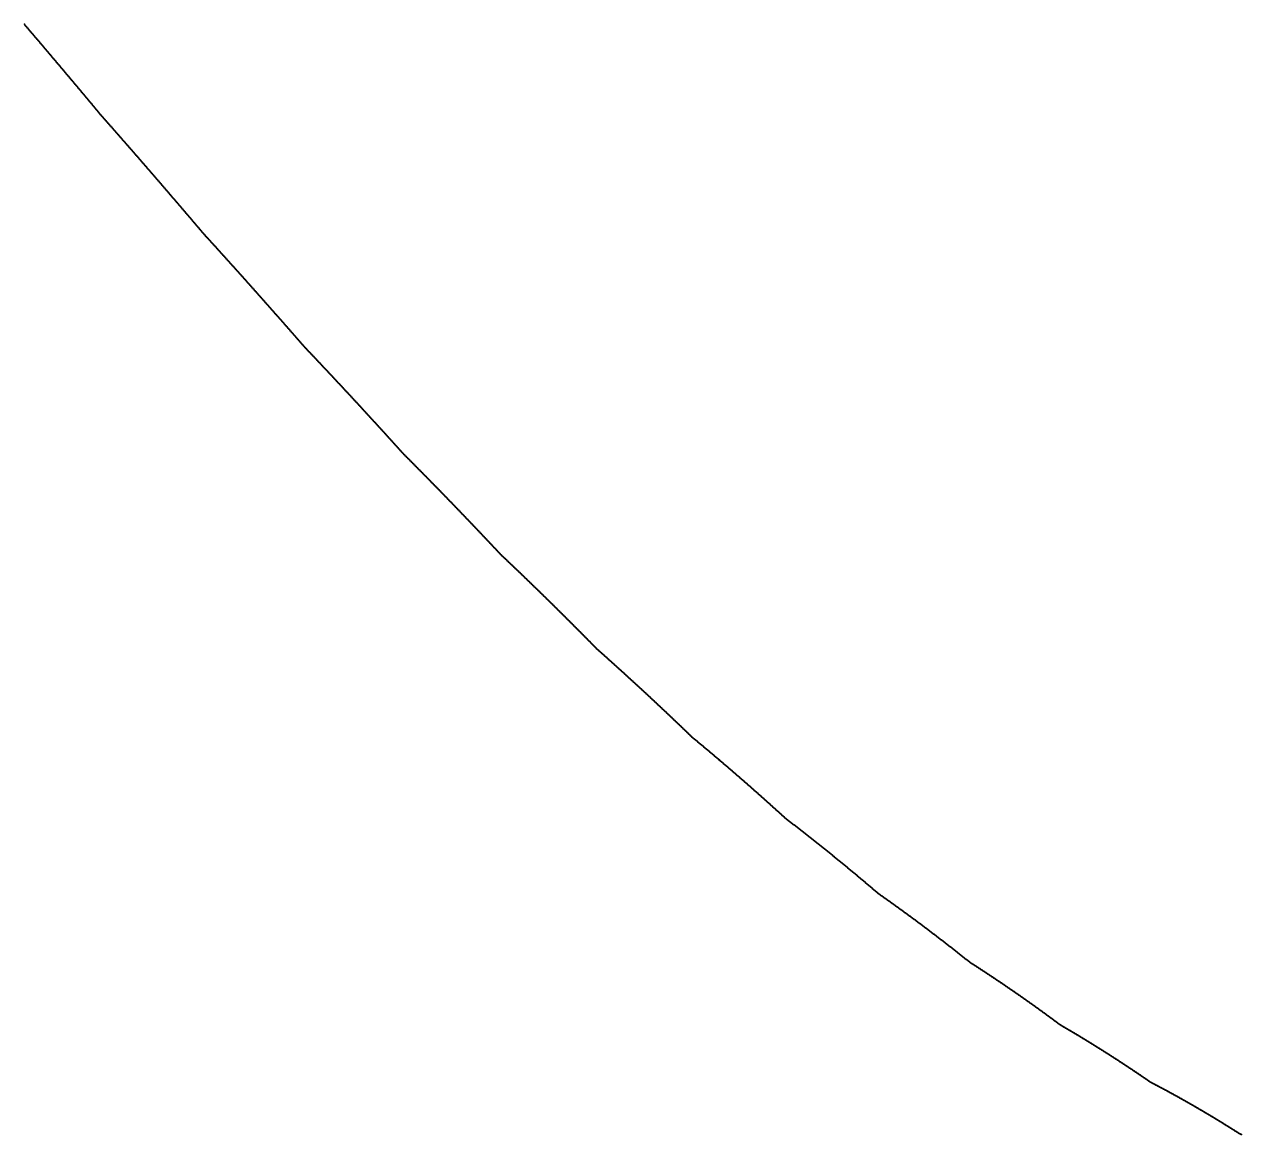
# Model space of a CAD drawing. Header units: metres. Extents: x 0 to 360, y 49 to 117.
# Drawn here: x 112.5 to 134.99, y 72.28 to 92.8 of the extents above; entities that cross this region are included whole.
import ezdxf

# ---------------------------------------------------------------- set-up
doc = ezdxf.new("R2010")
doc.units = ezdxf.units.M

msp = doc.modelspace()

# ---------------------------------------------------------------- linework, layer by layer
for p in [(112.5, 92.799), (112.509, 92.788), (112.518, 92.778), (112.527, 92.767), (112.536, 92.757), (112.545, 92.746), (112.554, 92.736), (112.563, 92.725), (112.571, 92.715), (112.58, 92.704), (112.589, 92.694), (112.598, 92.684), (112.607, 92.673), (112.616, 92.663), (112.625, 92.652), (112.634, 92.642), (112.643, 92.631), (112.652, 92.621), (112.661, 92.61), (112.67, 92.6), (112.679, 92.589), (112.688, 92.579), (112.696, 92.568), (112.705, 92.558), (112.714, 92.547), (112.723, 92.537), (112.732, 92.527), (112.741, 92.516), (112.75, 92.506), (112.759, 92.495), (112.768, 92.485), (112.777, 92.474), (112.786, 92.464), (112.795, 92.453), (112.803, 92.443), (112.812, 92.432), (112.821, 92.422), (112.83, 92.411), (112.839, 92.401), (112.848, 92.39), (112.857, 92.38), (112.866, 92.369), (112.875, 92.359), (112.884, 92.348), (112.893, 92.338), (112.901, 92.327), (112.91, 92.317), (112.919, 92.306), (112.928, 92.296), (112.937, 92.285), (112.946, 92.275), (112.955, 92.264), (112.964, 92.254), (112.973, 92.243), (112.982, 92.233), (112.99, 92.222), (112.999, 92.212), (113.008, 92.201), (113.017, 92.191), (113.026, 92.18), (113.035, 92.17), (113.044, 92.159), (113.053, 92.149), (113.062, 92.138), (113.071, 92.128), (113.079, 92.117), (113.088, 92.107), (113.097, 92.096), (113.106, 92.086), (113.115, 92.075), (113.124, 92.065), (113.133, 92.054), (113.142, 92.044), (113.15, 92.033), (113.159, 92.023), (113.168, 92.012), (113.177, 92.002), (113.186, 91.991), (113.195, 91.98), (113.204, 91.97), (113.213, 91.959), (113.222, 91.949), (113.23, 91.938), (113.239, 91.928), (113.248, 91.917), (113.257, 91.907), (113.266, 91.896), (113.275, 91.886), (113.284, 91.875), (113.293, 91.865), (113.301, 91.854), (113.31, 91.844), (113.319, 91.833), (113.328, 91.823), (113.337, 91.812), (113.346, 91.802), (113.355, 91.791), (113.363, 91.78), (113.372, 91.77), (113.381, 91.759), (113.39, 91.749), (113.399, 91.738), (113.408, 91.728), (113.417, 91.717), (113.426, 91.707), (113.434, 91.696), (113.443, 91.686), (113.452, 91.675), (113.461, 91.664), (113.47, 91.654), (113.479, 91.643), (113.488, 91.633), (113.496, 91.622), (113.505, 91.612), (113.514, 91.601), (113.523, 91.591), (113.532, 91.58), (113.541, 91.57), (113.549, 91.559), (113.558, 91.548), (113.567, 91.538), (113.576, 91.527), (113.585, 91.517), (113.594, 91.506), (113.603, 91.496), (113.611, 91.485), (113.62, 91.475), (113.629, 91.464), (113.638, 91.453), (113.647, 91.443), (113.656, 91.432), (113.664, 91.422), (113.673, 91.411), (113.682, 91.401), (113.691, 91.39), (113.7, 91.38), (113.709, 91.369), (113.717, 91.358), (113.726, 91.348), (113.735, 91.337), (113.744, 91.327), (113.753, 91.316), (113.762, 91.306), (113.77, 91.295), (113.779, 91.284), (113.788, 91.274), (113.797, 91.263), (113.806, 91.253), (113.815, 91.242), (113.823, 91.232), (113.832, 91.221), (113.841, 91.21), (113.85, 91.2), (113.859, 91.189), (113.868, 91.179), (113.876, 91.168), (113.885, 91.156), (113.894, 91.145), (113.903, 91.135), (113.912, 91.125), (113.92, 91.115), (113.929, 91.105), (113.938, 91.095), (113.947, 91.085), (113.956, 91.075), (113.964, 91.065), (113.973, 91.055), (113.982, 91.045), (113.991, 91.035), (114, 91.025), (114.009, 91.015), (114.017, 91.005), (114.026, 90.995), (114.035, 90.985), (114.044, 90.975), (114.053, 90.965), (114.061, 90.955), (114.07, 90.946), (114.079, 90.936), (114.088, 90.926), (114.097, 90.916), (114.105, 90.906), (114.114, 90.896), (114.123, 90.886), (114.132, 90.876), (114.141, 90.866), (114.149, 90.856), (114.158, 90.846), (114.167, 90.836), (114.176, 90.826), (114.185, 90.816), (114.193, 90.806), (114.202, 90.796), (114.211, 90.785), (114.22, 90.775), (114.229, 90.765), (114.237, 90.755), (114.246, 90.745), (114.255, 90.735), (114.264, 90.725), (114.272, 90.715), (114.281, 90.705), (114.29, 90.695), (114.299, 90.685), (114.308, 90.675), (114.316, 90.665), (114.325, 90.655), (114.334, 90.645), (114.343, 90.635), (114.352, 90.625), (114.36, 90.615), (114.369, 90.605), (114.378, 90.595), (114.387, 90.585), (114.395, 90.575), (114.404, 90.565), (114.413, 90.555), (114.422, 90.545), (114.43, 90.535), (114.439, 90.525), (114.448, 90.515), (114.457, 90.505), (114.466, 90.495), (114.474, 90.485), (114.483, 90.475), (114.492, 90.465), (114.501, 90.455), (114.509, 90.444), (114.518, 90.434), (114.527, 90.424), (114.536, 90.414), (114.544, 90.404), (114.553, 90.394), (114.562, 90.384), (114.571, 90.374), (114.58, 90.364), (114.588, 90.354), (114.597, 90.344), (114.606, 90.334), (114.615, 90.324), (114.623, 90.314), (114.632, 90.304), (114.641, 90.294), (114.65, 90.283), (114.658, 90.273), (114.667, 90.263), (114.676, 90.253), (114.685, 90.243), (114.693, 90.233), (114.702, 90.223), (114.711, 90.213), (114.72, 90.203), (114.728, 90.193), (114.737, 90.183), (114.746, 90.173), (114.755, 90.163), (114.763, 90.153), (114.772, 90.142), (114.781, 90.132), (114.79, 90.122), (114.798, 90.112), (114.807, 90.102), (114.816, 90.092), (114.824, 90.082), (114.833, 90.072), (114.842, 90.062), (114.851, 90.052), (114.859, 90.042), (114.868, 90.031), (114.877, 90.021), (114.886, 90.011), (114.894, 90.001), (114.903, 89.991), (114.912, 89.981), (114.921, 89.971), (114.929, 89.961), (114.938, 89.951), (114.947, 89.941), (114.955, 89.93), (114.964, 89.92), (114.973, 89.91), (114.982, 89.9), (114.99, 89.89), (114.999, 89.88), (115.008, 89.87), (115.017, 89.86), (115.025, 89.85), (115.034, 89.839), (115.043, 89.829), (115.051, 89.819), (115.06, 89.809), (115.069, 89.799), (115.078, 89.789), (115.086, 89.779), (115.095, 89.769), (115.104, 89.758), (115.112, 89.748), (115.121, 89.738), (115.13, 89.728), (115.139, 89.718), (115.147, 89.708), (115.156, 89.698), (115.165, 89.688), (115.173, 89.677), (115.182, 89.667), (115.191, 89.657), (115.2, 89.647), (115.208, 89.637), (115.217, 89.627), (115.226, 89.617), (115.234, 89.607), (115.243, 89.596), (115.252, 89.586), (115.26, 89.576), (115.269, 89.566), (115.278, 89.556), (115.287, 89.546), (115.295, 89.536), (115.304, 89.525), (115.313, 89.515), (115.321, 89.505), (115.33, 89.495), (115.339, 89.485), (115.347, 89.475), (115.356, 89.464), (115.365, 89.454), (115.374, 89.444), (115.382, 89.434), (115.391, 89.424), (115.4, 89.414), (115.408, 89.404), (115.417, 89.393), (115.426, 89.383), (115.434, 89.373), (115.443, 89.363), (115.452, 89.353), (115.46, 89.343), (115.469, 89.332), (115.478, 89.322), (115.486, 89.312), (115.495, 89.302), (115.504, 89.292), (115.512, 89.282), (115.521, 89.271), (115.53, 89.261), (115.539, 89.251), (115.547, 89.241), (115.556, 89.231), (115.565, 89.221), (115.573, 89.21), (115.582, 89.2), (115.591, 89.19), (115.599, 89.18), (115.608, 89.17), (115.617, 89.159), (115.625, 89.149), (115.634, 89.139), (115.643, 89.129), (115.651, 89.119), (115.66, 89.109), (115.669, 89.098), (115.677, 89.088), (115.686, 89.078), (115.695, 89.068), (115.703, 89.058), (115.712, 89.047), (115.721, 89.037), (115.729, 89.027), (115.738, 89.017), (115.747, 89.007), (115.755, 88.996), (115.764, 88.986), (115.773, 88.976), (115.781, 88.965), (115.79, 88.954), (115.799, 88.944), (115.807, 88.935), (115.816, 88.926), (115.824, 88.916), (115.833, 88.907), (115.842, 88.897), (115.85, 88.888), (115.859, 88.878), (115.868, 88.869), (115.876, 88.859), (115.885, 88.85), (115.894, 88.84), (115.902, 88.831), (115.911, 88.821), (115.92, 88.812), (115.928, 88.802), (115.937, 88.793), (115.946, 88.783), (115.954, 88.774), (115.963, 88.764), (115.971, 88.755), (115.98, 88.745), (115.989, 88.736), (115.997, 88.726), (116.006, 88.717), (116.015, 88.707), (116.023, 88.698), (116.032, 88.688), (116.041, 88.679), (116.049, 88.669), (116.058, 88.66), (116.066, 88.65), (116.075, 88.641), (116.084, 88.631), (116.092, 88.622), (116.101, 88.612), (116.11, 88.603), (116.118, 88.593), (116.127, 88.583), (116.136, 88.574), (116.144, 88.564), (116.153, 88.555), (116.161, 88.545), (116.17, 88.536), (116.179, 88.526), (116.187, 88.517), (116.196, 88.507), (116.205, 88.498), (116.213, 88.488), (116.222, 88.479), (116.23, 88.469), (116.239, 88.46), (116.248, 88.45), (116.256, 88.44), (116.265, 88.431), (116.273, 88.421), (116.282, 88.412), (116.291, 88.402), (116.299, 88.393), (116.308, 88.383), (116.317, 88.374), (116.325, 88.364), (116.334, 88.354), (116.342, 88.345), (116.351, 88.335), (116.36, 88.326), (116.368, 88.316), (116.377, 88.307), (116.385, 88.297), (116.394, 88.287), (116.403, 88.278), (116.411, 88.268), (116.42, 88.259), (116.428, 88.249), (116.437, 88.24), (116.446, 88.23), (116.454, 88.22), (116.463, 88.211), (116.471, 88.201), (116.48, 88.192), (116.489, 88.182), (116.497, 88.172), (116.506, 88.163), (116.514, 88.153), (116.523, 88.144), (116.532, 88.134), (116.54, 88.125), (116.549, 88.115), (116.557, 88.105), (116.566, 88.096), (116.575, 88.086), (116.583, 88.077), (116.592, 88.067), (116.6, 88.057), (116.609, 88.048), (116.617, 88.038), (116.626, 88.029), (116.635, 88.019), (116.643, 88.009), (116.652, 88), (116.66, 87.99), (116.669, 87.98), (116.678, 87.971), (116.686, 87.961), (116.695, 87.952), (116.703, 87.942), (116.712, 87.932), (116.72, 87.923), (116.729, 87.913), (116.738, 87.904), (116.746, 87.894), (116.755, 87.884), (116.763, 87.875), (116.772, 87.865), (116.78, 87.855), (116.789, 87.846), (116.798, 87.836), (116.806, 87.826), (116.815, 87.817), (116.823, 87.807), (116.832, 87.798), (116.84, 87.788), (116.849, 87.778), (116.858, 87.769), (116.866, 87.759), (116.875, 87.749), (116.883, 87.74), (116.892, 87.73), (116.9, 87.72), (116.909, 87.711), (116.918, 87.701), (116.926, 87.691), (116.935, 87.682), (116.943, 87.672), (116.952, 87.662), (116.96, 87.653), (116.969, 87.643), (116.977, 87.633), (116.986, 87.624), (116.995, 87.614), (117.003, 87.604), (117.012, 87.595), (117.02, 87.585), (117.029, 87.575), (117.037, 87.566), (117.046, 87.556), (117.054, 87.546), (117.063, 87.537), (117.072, 87.527), (117.08, 87.517), (117.089, 87.508), (117.097, 87.498), (117.106, 87.488), (117.114, 87.479), (117.123, 87.469), (117.131, 87.459), (117.14, 87.45), (117.148, 87.44), (117.157, 87.43), (117.166, 87.421), (117.174, 87.411), (117.183, 87.401), (117.191, 87.392), (117.2, 87.382), (117.208, 87.372), (117.217, 87.362), (117.225, 87.353), (117.234, 87.343), (117.242, 87.333), (117.251, 87.324), (117.259, 87.314), (117.268, 87.304), (117.276, 87.295), (117.285, 87.285), (117.294, 87.275), (117.302, 87.265), (117.311, 87.256), (117.319, 87.246), (117.328, 87.236), (117.336, 87.227), (117.345, 87.217), (117.353, 87.207), (117.362, 87.198), (117.37, 87.188), (117.379, 87.178), (117.387, 87.168), (117.396, 87.159), (117.404, 87.149), (117.413, 87.139), (117.421, 87.129), (117.43, 87.12), (117.438, 87.11), (117.447, 87.1), (117.455, 87.091), (117.464, 87.081), (117.472, 87.071), (117.481, 87.061), (117.49, 87.052), (117.498, 87.042), (117.507, 87.032), (117.515, 87.022), (117.524, 87.013), (117.532, 87.003), (117.541, 86.993), (117.549, 86.984), (117.558, 86.974), (117.566, 86.964), (117.575, 86.954), (117.583, 86.945), (117.592, 86.935), (117.6, 86.925), (117.609, 86.915), (117.617, 86.906), (117.626, 86.896), (117.634, 86.886), (117.643, 86.876), (117.651, 86.865), (117.66, 86.856), (117.668, 86.847), (117.677, 86.838), (117.685, 86.829), (117.694, 86.82), (117.702, 86.811), (117.711, 86.802), (117.719, 86.793), (117.728, 86.784), (117.736, 86.775), (117.745, 86.766), (117.753, 86.757), (117.762, 86.748), (117.77, 86.74), (117.779, 86.731), (117.787, 86.722), (117.796, 86.713), (117.804, 86.704), (117.812, 86.695), (117.821, 86.686), (117.829, 86.677), (117.838, 86.668), (117.846, 86.659), (117.855, 86.65), (117.863, 86.641), (117.872, 86.632), (117.88, 86.623), (117.889, 86.614), (117.897, 86.605), (117.906, 86.596), (117.914, 86.587), (117.923, 86.578), (117.931, 86.569), (117.94, 86.56), (117.948, 86.551), (117.957, 86.542), (117.965, 86.533), (117.974, 86.524), (117.982, 86.515), (117.991, 86.506), (117.999, 86.497), (118.007, 86.488), (118.016, 86.479), (118.024, 86.47), (118.033, 86.461), (118.041, 86.452), (118.05, 86.443), (118.058, 86.434), (118.067, 86.425), (118.075, 86.416), (118.084, 86.407), (118.092, 86.398), (118.101, 86.389), (118.109, 86.38), (118.118, 86.371), (118.126, 86.362), (118.134, 86.353), (118.143, 86.344), (118.151, 86.335), (118.16, 86.326), (118.168, 86.317), (118.177, 86.308), (118.185, 86.299), (118.194, 86.29), (118.202, 86.281), (118.211, 86.272), (118.219, 86.263), (118.227, 86.254), (118.236, 86.245), (118.244, 86.236), (118.253, 86.227), (118.261, 86.218), (118.27, 86.209), (118.278, 86.2), (118.287, 86.19), (118.295, 86.181), (118.304, 86.172), (118.312, 86.163), (118.32, 86.154), (118.329, 86.145), (118.337, 86.136), (118.346, 86.127), (118.354, 86.118), (118.363, 86.109), (118.371, 86.1), (118.38, 86.091), (118.388, 86.082), (118.396, 86.073), (118.405, 86.064), (118.413, 86.055), (118.422, 86.045), (118.43, 86.036), (118.439, 86.027), (118.447, 86.018), (118.455, 86.009), (118.464, 86), (118.472, 85.991), (118.481, 85.982), (118.489, 85.973), (118.498, 85.964), (118.506, 85.955), (118.514, 85.945), (118.523, 85.936), (118.531, 85.927), (118.54, 85.918), (118.548, 85.909), (118.557, 85.9), (118.565, 85.891), (118.573, 85.882), (118.582, 85.873), (118.59, 85.864), (118.599, 85.854), (118.607, 85.845), (118.616, 85.836), (118.624, 85.827), (118.632, 85.818), (118.641, 85.809), (118.649, 85.8), (118.658, 85.791), (118.666, 85.782), (118.674, 85.772), (118.683, 85.763), (118.691, 85.754), (118.7, 85.745), (118.708, 85.736), (118.717, 85.727), (118.725, 85.718), (118.733, 85.708), (118.742, 85.699), (118.75, 85.69), (118.759, 85.681), (118.767, 85.672), (118.775, 85.663), (118.784, 85.654), (118.792, 85.645), (118.801, 85.635), (118.809, 85.626), (118.817, 85.617), (118.826, 85.608), (118.834, 85.599), (118.843, 85.59), (118.851, 85.58), (118.859, 85.571), (118.868, 85.562), (118.876, 85.553), (118.885, 85.544), (118.893, 85.535), (118.901, 85.525), (118.91, 85.516), (118.918, 85.507), (118.927, 85.498), (118.935, 85.489), (118.943, 85.48), (118.952, 85.47), (118.96, 85.461), (118.969, 85.452), (118.977, 85.443), (118.985, 85.434), (118.994, 85.425), (119.002, 85.415), (119.011, 85.406), (119.019, 85.397), (119.027, 85.388), (119.036, 85.379), (119.044, 85.369), (119.052, 85.36), (119.061, 85.351), (119.069, 85.342), (119.078, 85.333), (119.086, 85.323), (119.094, 85.314), (119.103, 85.305), (119.111, 85.296), (119.12, 85.287), (119.128, 85.277), (119.136, 85.268), (119.145, 85.259), (119.153, 85.25), (119.161, 85.241), (119.17, 85.231), (119.178, 85.222), (119.187, 85.213), (119.195, 85.204), (119.203, 85.195), (119.212, 85.185), (119.22, 85.176), (119.228, 85.167), (119.237, 85.158), (119.245, 85.148), (119.253, 85.139), (119.262, 85.13), (119.27, 85.121), (119.279, 85.112), (119.287, 85.102), (119.295, 85.093), (119.304, 85.084), (119.312, 85.075), (119.32, 85.065), (119.329, 85.056), (119.337, 85.047), (119.346, 85.038), (119.354, 85.028), (119.362, 85.019), (119.371, 85.01), (119.379, 85.001), (119.387, 84.991), (119.396, 84.982), (119.404, 84.973), (119.412, 84.964), (119.421, 84.954), (119.429, 84.945), (119.437, 84.936), (119.446, 84.927), (119.454, 84.917), (119.462, 84.908), (119.471, 84.899), (119.479, 84.889), (119.488, 84.879), (119.496, 84.87), (119.504, 84.862), (119.513, 84.854), (119.521, 84.845), (119.529, 84.837), (119.538, 84.829), (119.546, 84.82), (119.554, 84.812), (119.563, 84.804), (119.571, 84.795), (119.579, 84.787), (119.588, 84.779), (119.596, 84.77), (119.604, 84.762), (119.613, 84.753), (119.621, 84.745), (119.629, 84.737), (119.638, 84.728), (119.646, 84.72), (119.654, 84.712), (119.663, 84.703), (119.671, 84.695), (119.679, 84.686), (119.688, 84.678), (119.696, 84.67), (119.704, 84.661), (119.713, 84.653), (119.721, 84.644), (119.729, 84.636), (119.738, 84.628), (119.746, 84.619), (119.754, 84.611), (119.763, 84.602), (119.771, 84.594), (119.779, 84.585), (119.788, 84.577), (119.796, 84.569), (119.804, 84.56), (119.813, 84.552), (119.821, 84.543), (119.829, 84.535), (119.838, 84.527), (119.846, 84.518), (119.854, 84.51), (119.863, 84.501), (119.871, 84.493), (119.879, 84.484), (119.888, 84.476), (119.896, 84.467), (119.904, 84.459), (119.912, 84.451), (119.921, 84.442), (119.929, 84.434), (119.937, 84.425), (119.946, 84.417), (119.954, 84.408), (119.962, 84.4), (119.971, 84.391), (119.979, 84.383), (119.987, 84.374), (119.996, 84.366), (120.004, 84.358), (120.012, 84.349), (120.021, 84.341), (120.029, 84.332), (120.037, 84.324), (120.045, 84.315), (120.054, 84.307), (120.062, 84.298), (120.07, 84.29), (120.079, 84.281), (120.087, 84.273), (120.095, 84.264), (120.104, 84.256), (120.112, 84.247), (120.12, 84.239), (120.128, 84.23), (120.137, 84.222), (120.145, 84.213), (120.153, 84.205), (120.162, 84.196), (120.17, 84.188), (120.178, 84.179), (120.187, 84.171), (120.195, 84.162), (120.203, 84.154), (120.211, 84.145), (120.22, 84.137), (120.228, 84.128), (120.236, 84.12), (120.245, 84.111), (120.253, 84.103), (120.261, 84.094), (120.269, 84.086), (120.278, 84.077), (120.286, 84.068), (120.294, 84.06), (120.303, 84.051), (120.311, 84.043), (120.319, 84.034), (120.327, 84.026), (120.336, 84.017), (120.344, 84.009), (120.352, 84), (120.361, 83.992), (120.369, 83.983), (120.377, 83.975), (120.385, 83.966), (120.394, 83.957), (120.402, 83.949), (120.41, 83.94), (120.418, 83.932), (120.427, 83.923), (120.435, 83.915), (120.443, 83.906), (120.452, 83.897), (120.46, 83.889), (120.468, 83.88), (120.476, 83.872), (120.485, 83.863), (120.493, 83.855), (120.501, 83.846), (120.509, 83.837), (120.518, 83.829), (120.526, 83.82), (120.534, 83.812), (120.543, 83.803), (120.551, 83.794), (120.559, 83.786), (120.567, 83.777), (120.576, 83.769), (120.584, 83.76), (120.592, 83.751), (120.6, 83.743), (120.609, 83.734), (120.617, 83.726), (120.625, 83.717), (120.633, 83.708), (120.642, 83.7), (120.65, 83.691), (120.658, 83.683), (120.666, 83.674), (120.675, 83.665), (120.683, 83.657), (120.691, 83.648), (120.699, 83.64), (120.708, 83.631), (120.716, 83.622), (120.724, 83.614), (120.732, 83.605), (120.741, 83.596), (120.749, 83.588), (120.757, 83.579), (120.765, 83.57), (120.774, 83.562), (120.782, 83.553), (120.79, 83.545), (120.798, 83.536), (120.807, 83.527), (120.815, 83.519), (120.823, 83.51), (120.831, 83.501), (120.84, 83.493), (120.848, 83.484), (120.856, 83.475), (120.864, 83.467), (120.873, 83.458), (120.881, 83.449), (120.889, 83.441), (120.897, 83.432), (120.906, 83.423), (120.914, 83.415), (120.922, 83.406), (120.93, 83.397), (120.938, 83.389), (120.947, 83.38), (120.955, 83.371), (120.963, 83.363), (120.971, 83.354), (120.98, 83.345), (120.988, 83.337), (120.996, 83.328), (121.004, 83.319), (121.013, 83.311), (121.021, 83.302), (121.029, 83.293), (121.037, 83.285), (121.045, 83.276), (121.054, 83.267), (121.062, 83.258), (121.07, 83.25), (121.078, 83.241), (121.087, 83.232), (121.095, 83.224), (121.103, 83.215), (121.111, 83.206), (121.119, 83.198), (121.128, 83.189), (121.136, 83.18), (121.144, 83.171), (121.152, 83.163), (121.161, 83.154), (121.169, 83.145), (121.177, 83.136), (121.185, 83.128), (121.193, 83.119), (121.202, 83.11), (121.21, 83.102), (121.218, 83.093), (121.226, 83.084), (121.234, 83.075), (121.243, 83.067), (121.251, 83.058), (121.259, 83.049), (121.267, 83.04), (121.275, 83.032), (121.284, 83.023), (121.292, 83.013), (121.3, 83.005), (121.308, 82.997), (121.317, 82.989), (121.325, 82.982), (121.333, 82.974), (121.341, 82.966), (121.349, 82.958), (121.358, 82.951), (121.366, 82.943), (121.374, 82.935), (121.382, 82.927), (121.39, 82.919), (121.399, 82.912), (121.407, 82.904), (121.415, 82.896), (121.423, 82.888), (121.431, 82.881), (121.439, 82.873), (121.448, 82.865), (121.456, 82.857), (121.464, 82.849), (121.472, 82.842), (121.48, 82.834), (121.489, 82.826), (121.497, 82.818), (121.505, 82.81), (121.513, 82.803), (121.521, 82.795), (121.53, 82.787), (121.538, 82.779), (121.546, 82.771), (121.554, 82.764), (121.562, 82.756), (121.571, 82.748), (121.579, 82.74), (121.587, 82.732), (121.595, 82.724), (121.603, 82.717), (121.611, 82.709), (121.62, 82.701), (121.628, 82.693), (121.636, 82.685), (121.644, 82.677), (121.652, 82.67), (121.66, 82.662), (121.669, 82.654), (121.677, 82.646), (121.685, 82.638), (121.693, 82.63), (121.701, 82.622), (121.71, 82.615), (121.718, 82.607), (121.726, 82.599), (121.734, 82.591), (121.742, 82.583), (121.75, 82.575), (121.759, 82.567), (121.767, 82.559), (121.775, 82.552), (121.783, 82.544), (121.791, 82.536), (121.799, 82.528), (121.808, 82.52), (121.816, 82.512), (121.824, 82.504), (121.832, 82.496), (121.84, 82.488), (121.848, 82.481), (121.857, 82.473), (121.865, 82.465), (121.873, 82.457), (121.881, 82.449), (121.889, 82.441), (121.897, 82.433), (121.906, 82.425), (121.914, 82.417), (121.922, 82.409), (121.93, 82.401), (121.938, 82.393), (121.946, 82.386), (121.954, 82.378), (121.963, 82.37), (121.971, 82.362), (121.979, 82.354), (121.987, 82.346), (121.995, 82.338), (122.003, 82.33), (122.012, 82.322), (122.02, 82.314), (122.028, 82.306), (122.036, 82.298), (122.044, 82.29), (122.052, 82.282), (122.06, 82.274), (122.069, 82.266), (122.077, 82.258), (122.085, 82.25), (122.093, 82.242), (122.101, 82.235), (122.109, 82.227), (122.117, 82.219), (122.126, 82.211), (122.134, 82.203), (122.142, 82.195), (122.15, 82.187), (122.158, 82.179), (122.166, 82.171), (122.174, 82.163), (122.183, 82.155), (122.191, 82.147), (122.199, 82.139), (122.207, 82.131), (122.215, 82.123), (122.223, 82.115), (122.231, 82.107), (122.239, 82.099), (122.248, 82.091), (122.256, 82.083), (122.264, 82.075), (122.272, 82.067), (122.28, 82.059), (122.288, 82.051), (122.296, 82.043), (122.304, 82.035), (122.313, 82.027), (122.321, 82.019), (122.329, 82.011), (122.337, 82.003), (122.345, 81.995), (122.353, 81.986), (122.361, 81.978), (122.369, 81.97), (122.378, 81.962), (122.386, 81.954), (122.394, 81.946), (122.402, 81.938), (122.41, 81.93), (122.418, 81.922), (122.426, 81.914), (122.434, 81.906), (122.443, 81.898), (122.451, 81.89), (122.459, 81.882), (122.467, 81.874), (122.475, 81.866), (122.483, 81.858), (122.491, 81.85), (122.499, 81.842), (122.507, 81.833), (122.516, 81.825), (122.524, 81.817), (122.532, 81.809), (122.54, 81.801), (122.548, 81.793), (122.556, 81.785), (122.564, 81.777), (122.572, 81.769), (122.58, 81.761), (122.589, 81.753), (122.597, 81.745), (122.605, 81.736), (122.613, 81.728), (122.621, 81.72), (122.629, 81.712), (122.637, 81.704), (122.645, 81.696), (122.653, 81.688), (122.661, 81.68), (122.67, 81.672), (122.678, 81.664), (122.686, 81.655), (122.694, 81.647), (122.702, 81.639), (122.71, 81.631), (122.718, 81.623), (122.726, 81.615), (122.734, 81.607), (122.742, 81.599), (122.751, 81.59), (122.759, 81.582), (122.767, 81.574), (122.775, 81.566), (122.783, 81.558), (122.791, 81.55), (122.799, 81.542), (122.807, 81.533), (122.815, 81.525), (122.823, 81.517), (122.831, 81.509), (122.84, 81.501), (122.848, 81.493), (122.856, 81.485), (122.864, 81.476), (122.872, 81.468), (122.88, 81.46), (122.888, 81.452), (122.896, 81.444), (122.904, 81.436), (122.912, 81.427), (122.92, 81.419), (122.928, 81.411), (122.937, 81.403), (122.945, 81.395), (122.953, 81.387), (122.961, 81.378), (122.969, 81.37), (122.977, 81.362), (122.985, 81.354), (122.993, 81.346), (123.001, 81.337), (123.009, 81.329), (123.017, 81.321), (123.025, 81.313), (123.033, 81.305), (123.041, 81.296), (123.05, 81.288), (123.058, 81.28), (123.066, 81.272), (123.074, 81.263), (123.082, 81.255), (123.09, 81.248), (123.098, 81.241), (123.106, 81.234), (123.114, 81.227), (123.122, 81.22), (123.13, 81.212), (123.138, 81.205), (123.146, 81.198), (123.154, 81.191), (123.162, 81.184), (123.171, 81.177), (123.179, 81.169), (123.187, 81.162), (123.195, 81.155), (123.203, 81.148), (123.211, 81.141), (123.219, 81.133), (123.227, 81.126), (123.235, 81.119), (123.243, 81.112), (123.251, 81.105), (123.259, 81.098), (123.267, 81.09), (123.275, 81.083), (123.283, 81.076), (123.291, 81.069), (123.299, 81.061), (123.307, 81.054), (123.316, 81.047), (123.324, 81.04), (123.332, 81.033), (123.34, 81.025), (123.348, 81.018), (123.356, 81.011), (123.364, 81.004), (123.372, 80.996), (123.38, 80.989), (123.388, 80.982), (123.396, 80.975), (123.404, 80.967), (123.412, 80.96), (123.42, 80.953), (123.428, 80.946), (123.436, 80.938), (123.444, 80.931), (123.452, 80.924), (123.46, 80.917), (123.468, 80.909), (123.476, 80.902), (123.484, 80.895), (123.492, 80.888), (123.501, 80.88), (123.509, 80.873), (123.517, 80.866), (123.525, 80.858), (123.533, 80.851), (123.541, 80.844), (123.549, 80.837), (123.557, 80.829), (123.565, 80.822), (123.573, 80.815), (123.581, 80.807), (123.589, 80.8), (123.597, 80.793), (123.605, 80.785), (123.613, 80.778), (123.621, 80.771), (123.629, 80.763), (123.637, 80.756), (123.645, 80.749), (123.653, 80.741), (123.661, 80.734), (123.669, 80.727), (123.677, 80.719), (123.685, 80.712), (123.693, 80.705), (123.701, 80.697), (123.709, 80.69), (123.717, 80.683), (123.725, 80.675), (123.733, 80.668), (123.741, 80.661), (123.749, 80.653), (123.757, 80.646), (123.765, 80.639), (123.773, 80.631), (123.781, 80.624), (123.789, 80.617), (123.797, 80.609), (123.805, 80.602), (123.813, 80.594), (123.822, 80.587), (123.83, 80.58), (123.838, 80.572), (123.846, 80.565), (123.854, 80.558), (123.862, 80.55), (123.87, 80.543), (123.878, 80.535), (123.886, 80.528), (123.894, 80.521), (123.902, 80.513), (123.91, 80.506), (123.918, 80.498), (123.926, 80.491), (123.934, 80.484), (123.942, 80.476), (123.95, 80.469), (123.958, 80.461), (123.966, 80.454), (123.974, 80.446), (123.982, 80.439), (123.99, 80.432), (123.998, 80.424), (124.006, 80.417), (124.014, 80.409), (124.022, 80.402), (124.03, 80.394), (124.038, 80.387), (124.046, 80.38), (124.054, 80.372), (124.062, 80.365), (124.07, 80.357), (124.078, 80.35), (124.086, 80.342), (124.094, 80.335), (124.102, 80.327), (124.11, 80.32), (124.118, 80.313), (124.126, 80.305), (124.134, 80.298), (124.142, 80.29), (124.15, 80.283), (124.157, 80.275), (124.165, 80.268), (124.173, 80.26), (124.181, 80.253), (124.189, 80.245), (124.197, 80.238), (124.205, 80.23), (124.213, 80.223), (124.221, 80.215), (124.229, 80.208), (124.237, 80.2), (124.245, 80.193), (124.253, 80.185), (124.261, 80.178), (124.269, 80.17), (124.277, 80.163), (124.285, 80.155), (124.293, 80.148), (124.301, 80.14), (124.309, 80.133), (124.317, 80.125), (124.325, 80.118), (124.333, 80.11), (124.341, 80.103), (124.349, 80.095), (124.357, 80.088), (124.365, 80.08), (124.373, 80.072), (124.381, 80.065), (124.389, 80.057), (124.397, 80.05), (124.405, 80.042), (124.413, 80.035), (124.421, 80.027), (124.429, 80.02), (124.437, 80.012), (124.445, 80.005), (124.453, 79.997), (124.461, 79.989), (124.469, 79.982), (124.477, 79.974), (124.484, 79.967), (124.492, 79.959), (124.5, 79.952), (124.508, 79.944), (124.516, 79.936), (124.524, 79.929), (124.532, 79.921), (124.54, 79.914), (124.548, 79.906), (124.556, 79.899), (124.564, 79.891), (124.572, 79.883), (124.58, 79.876), (124.588, 79.868), (124.596, 79.861), (124.604, 79.853), (124.612, 79.845), (124.62, 79.838), (124.628, 79.83), (124.636, 79.823), (124.644, 79.815), (124.652, 79.807), (124.66, 79.8), (124.667, 79.792), (124.675, 79.784), (124.683, 79.777), (124.691, 79.769), (124.699, 79.762), (124.707, 79.754), (124.715, 79.746), (124.723, 79.739), (124.731, 79.731), (124.739, 79.723), (124.747, 79.716), (124.755, 79.708), (124.763, 79.7), (124.771, 79.693), (124.779, 79.685), (124.787, 79.678), (124.795, 79.67), (124.803, 79.662), (124.81, 79.655), (124.818, 79.647), (124.826, 79.638), (124.834, 79.631), (124.842, 79.625), (124.85, 79.618), (124.858, 79.612), (124.866, 79.605), (124.874, 79.599), (124.882, 79.592), (124.89, 79.585), (124.898, 79.579), (124.906, 79.572), (124.914, 79.566), (124.922, 79.559), (124.929, 79.553), (124.937, 79.546), (124.945, 79.539), (124.953, 79.533), (124.961, 79.526), (124.969, 79.52), (124.977, 79.513), (124.985, 79.506), (124.993, 79.5), (125.001, 79.493), (125.009, 79.487), (125.017, 79.48), (125.025, 79.473), (125.033, 79.467), (125.04, 79.46), (125.048, 79.454), (125.056, 79.447), (125.064, 79.44), (125.072, 79.434), (125.08, 79.427), (125.088, 79.42), (125.096, 79.414), (125.104, 79.407), (125.112, 79.4), (125.12, 79.394), (125.128, 79.387), (125.135, 79.381), (125.143, 79.374), (125.151, 79.367), (125.159, 79.361), (125.167, 79.354), (125.175, 79.347), (125.183, 79.341), (125.191, 79.334), (125.199, 79.327), (125.207, 79.321), (125.215, 79.314), (125.223, 79.307), (125.23, 79.3), (125.238, 79.294), (125.246, 79.287), (125.254, 79.28), (125.262, 79.274), (125.27, 79.267), (125.278, 79.26), (125.286, 79.254), (125.294, 79.247), (125.302, 79.24), (125.309, 79.233), (125.317, 79.227), (125.325, 79.22), (125.333, 79.213), (125.341, 79.207), (125.349, 79.2), (125.357, 79.193), (125.365, 79.186), (125.373, 79.18), (125.381, 79.173), (125.388, 79.166), (125.396, 79.159), (125.404, 79.153), (125.412, 79.146), (125.42, 79.139), (125.428, 79.132), (125.436, 79.126), (125.444, 79.119), (125.452, 79.112), (125.46, 79.105), (125.467, 79.099), (125.475, 79.092), (125.483, 79.085), (125.491, 79.078), (125.499, 79.072), (125.507, 79.065), (125.515, 79.058), (125.523, 79.051), (125.531, 79.044), (125.538, 79.038), (125.546, 79.031), (125.554, 79.024), (125.562, 79.017), (125.57, 79.01), (125.578, 79.004), (125.586, 78.997), (125.594, 78.99), (125.602, 78.983), (125.609, 78.976), (125.617, 78.97), (125.625, 78.963), (125.633, 78.956), (125.641, 78.949), (125.649, 78.942), (125.657, 78.935), (125.665, 78.929), (125.672, 78.922), (125.68, 78.915), (125.688, 78.908), (125.696, 78.901), (125.704, 78.894), (125.712, 78.888), (125.72, 78.881), (125.728, 78.874), (125.735, 78.867), (125.743, 78.86), (125.751, 78.853), (125.759, 78.846), (125.767, 78.84), (125.775, 78.833), (125.783, 78.826), (125.791, 78.819), (125.798, 78.812), (125.806, 78.805), (125.814, 78.798), (125.822, 78.791), (125.83, 78.785), (125.838, 78.778), (125.846, 78.771), (125.853, 78.764), (125.861, 78.757), (125.869, 78.75), (125.877, 78.743), (125.885, 78.736), (125.893, 78.729), (125.901, 78.722), (125.908, 78.716), (125.916, 78.709), (125.924, 78.702), (125.932, 78.695), (125.94, 78.688), (125.948, 78.681), (125.956, 78.674), (125.963, 78.667), (125.971, 78.66), (125.979, 78.653), (125.987, 78.646), (125.995, 78.639), (126.003, 78.632), (126.011, 78.625), (126.018, 78.618), (126.026, 78.611), (126.034, 78.605), (126.042, 78.598), (126.05, 78.591), (126.058, 78.584), (126.066, 78.577), (126.073, 78.57), (126.081, 78.563), (126.089, 78.556), (126.097, 78.549), (126.105, 78.542), (126.113, 78.535), (126.121, 78.528), (126.128, 78.521), (126.136, 78.514), (126.144, 78.507), (126.152, 78.5), (126.16, 78.493), (126.168, 78.486), (126.175, 78.479), (126.183, 78.472), (126.191, 78.465), (126.199, 78.458), (126.207, 78.451), (126.215, 78.444), (126.222, 78.437), (126.23, 78.43), (126.238, 78.423), (126.246, 78.416), (126.254, 78.409), (126.262, 78.402), (126.269, 78.395), (126.277, 78.388), (126.285, 78.381), (126.293, 78.374), (126.301, 78.367), (126.309, 78.36), (126.316, 78.353), (126.324, 78.345), (126.332, 78.338), (126.34, 78.331), (126.348, 78.324), (126.356, 78.317), (126.363, 78.31), (126.371, 78.303), (126.379, 78.296), (126.387, 78.289), (126.395, 78.282), (126.403, 78.275), (126.41, 78.268), (126.418, 78.261), (126.426, 78.254), (126.434, 78.247), (126.442, 78.24), (126.45, 78.232), (126.457, 78.225), (126.465, 78.218), (126.473, 78.211), (126.481, 78.204), (126.489, 78.197), (126.496, 78.19), (126.504, 78.183), (126.512, 78.176), (126.52, 78.169), (126.528, 78.161), (126.536, 78.154), (126.543, 78.147), (126.551, 78.14), (126.559, 78.132), (126.567, 78.126), (126.575, 78.12), (126.582, 78.114), (126.59, 78.108), (126.598, 78.102), (126.606, 78.096), (126.614, 78.09), (126.621, 78.084), (126.629, 78.078), (126.637, 78.072), (126.645, 78.066), (126.653, 78.06), (126.66, 78.054), (126.668, 78.048), (126.676, 78.042), (126.684, 78.036), (126.692, 78.03), (126.7, 78.024), (126.707, 78.018), (126.715, 78.012), (126.723, 78.006), (126.731, 78), (126.739, 77.994), (126.746, 77.988), (126.754, 77.982), (126.762, 77.976), (126.77, 77.97), (126.778, 77.964), (126.785, 77.958), (126.793, 77.952), (126.801, 77.946), (126.809, 77.94), (126.817, 77.934), (126.824, 77.928), (126.832, 77.921), (126.84, 77.915), (126.848, 77.909), (126.855, 77.903), (126.863, 77.897), (126.871, 77.891), (126.879, 77.885), (126.887, 77.879), (126.894, 77.873), (126.902, 77.867), (126.91, 77.861), (126.918, 77.855), (126.926, 77.848), (126.933, 77.842), (126.941, 77.836), (126.949, 77.83), (126.957, 77.824), (126.965, 77.818), (126.972, 77.812), (126.98, 77.806), (126.988, 77.8), (126.996, 77.793), (127.003, 77.787), (127.011, 77.781), (127.019, 77.775), (127.027, 77.769), (127.035, 77.763), (127.042, 77.757), (127.05, 77.751), (127.058, 77.744), (127.066, 77.738), (127.073, 77.732), (127.081, 77.726), (127.089, 77.72), (127.097, 77.714), (127.105, 77.707), (127.112, 77.701), (127.12, 77.695), (127.128, 77.689), (127.136, 77.683), (127.143, 77.677), (127.151, 77.67), (127.159, 77.664), (127.167, 77.658), (127.175, 77.652), (127.182, 77.646), (127.19, 77.639), (127.198, 77.633), (127.206, 77.627), (127.213, 77.621), (127.221, 77.615), (127.229, 77.608), (127.237, 77.602), (127.244, 77.596), (127.252, 77.59), (127.26, 77.583), (127.268, 77.577), (127.276, 77.571), (127.283, 77.565), (127.291, 77.559), (127.299, 77.552), (127.307, 77.546), (127.314, 77.54), (127.322, 77.534), (127.33, 77.527), (127.338, 77.521), (127.345, 77.515), (127.353, 77.509), (127.361, 77.502), (127.369, 77.496), (127.376, 77.49), (127.384, 77.484), (127.392, 77.477), (127.4, 77.471), (127.407, 77.465), (127.415, 77.458), (127.423, 77.452), (127.431, 77.446), (127.438, 77.44), (127.446, 77.433), (127.454, 77.427), (127.462, 77.421), (127.469, 77.414), (127.477, 77.408), (127.485, 77.402), (127.493, 77.395), (127.5, 77.389), (127.508, 77.383), (127.516, 77.376), (127.524, 77.37), (127.531, 77.364), (127.539, 77.358), (127.547, 77.351), (127.555, 77.345), (127.562, 77.339), (127.57, 77.332), (127.578, 77.326), (127.586, 77.32), (127.593, 77.313), (127.601, 77.307), (127.609, 77.3), (127.617, 77.294), (127.624, 77.288), (127.632, 77.281), (127.64, 77.275), (127.648, 77.269), (127.655, 77.262), (127.663, 77.256), (127.671, 77.25), (127.679, 77.243), (127.686, 77.237), (127.694, 77.23), (127.702, 77.224), (127.71, 77.218), (127.717, 77.211), (127.725, 77.205), (127.733, 77.198), (127.74, 77.192), (127.748, 77.186), (127.756, 77.179), (127.764, 77.173), (127.771, 77.166), (127.779, 77.16), (127.787, 77.154), (127.795, 77.147), (127.802, 77.141), (127.81, 77.134), (127.818, 77.128), (127.825, 77.121), (127.833, 77.115), (127.841, 77.109), (127.849, 77.102), (127.856, 77.096), (127.864, 77.089), (127.872, 77.083), (127.88, 77.076), (127.887, 77.07), (127.895, 77.063), (127.903, 77.057), (127.91, 77.051), (127.918, 77.044), (127.926, 77.038), (127.934, 77.031), (127.941, 77.025), (127.949, 77.018), (127.957, 77.012), (127.964, 77.005), (127.972, 76.999), (127.98, 76.992), (127.988, 76.986), (127.995, 76.979), (128.003, 76.973), (128.011, 76.966), (128.018, 76.96), (128.026, 76.953), (128.034, 76.947), (128.042, 76.94), (128.049, 76.934), (128.057, 76.927), (128.065, 76.921), (128.072, 76.914), (128.08, 76.908), (128.088, 76.901), (128.096, 76.895), (128.103, 76.888), (128.111, 76.882), (128.119, 76.875), (128.126, 76.869), (128.134, 76.862), (128.142, 76.856), (128.15, 76.849), (128.157, 76.842), (128.165, 76.836), (128.173, 76.829), (128.18, 76.823), (128.188, 76.816), (128.196, 76.81), (128.203, 76.803), (128.211, 76.797), (128.219, 76.79), (128.227, 76.783), (128.234, 76.777), (128.242, 76.77), (128.25, 76.764), (128.257, 76.757), (128.265, 76.75), (128.273, 76.743), (128.28, 76.738), (128.288, 76.732), (128.296, 76.727), (128.304, 76.722), (128.311, 76.716), (128.319, 76.711), (128.327, 76.705), (128.334, 76.7), (128.342, 76.695), (128.35, 76.689), (128.357, 76.684), (128.365, 76.678), (128.373, 76.673), (128.38, 76.667), (128.388, 76.662), (128.396, 76.657), (128.403, 76.651), (128.411, 76.646), (128.419, 76.64), (128.427, 76.635), (128.434, 76.629), (128.442, 76.624), (128.45, 76.618), (128.457, 76.613), (128.465, 76.607), (128.473, 76.602), (128.48, 76.596), (128.488, 76.591), (128.496, 76.586), (128.503, 76.58), (128.511, 76.575), (128.519, 76.569), (128.526, 76.564), (128.534, 76.558), (128.542, 76.553), (128.549, 76.547), (128.557, 76.542), (128.565, 76.536), (128.572, 76.531), (128.58, 76.525), (128.588, 76.52), (128.596, 76.514), (128.603, 76.508), (128.611, 76.503), (128.619, 76.497), (128.626, 76.492), (128.634, 76.486), (128.642, 76.481), (128.649, 76.475), (128.657, 76.47), (128.665, 76.464), (128.672, 76.459), (128.68, 76.453), (128.688, 76.447), (128.695, 76.442), (128.703, 76.436), (128.711, 76.431), (128.718, 76.425), (128.726, 76.42), (128.734, 76.414), (128.741, 76.408), (128.749, 76.403), (128.757, 76.397), (128.764, 76.392), (128.772, 76.386), (128.78, 76.381), (128.787, 76.375), (128.795, 76.369), (128.803, 76.364), (128.81, 76.358), (128.818, 76.352), (128.826, 76.347), (128.833, 76.341), (128.841, 76.336), (128.849, 76.33), (128.856, 76.324), (128.864, 76.319), (128.871, 76.313), (128.879, 76.307), (128.887, 76.302), (128.894, 76.296), (128.902, 76.291), (128.91, 76.285), (128.917, 76.279), (128.925, 76.274), (128.933, 76.268), (128.94, 76.262), (128.948, 76.257), (128.956, 76.251), (128.963, 76.245), (128.971, 76.24), (128.979, 76.234), (128.986, 76.228), (128.994, 76.222), (129.002, 76.217), (129.009, 76.211), (129.017, 76.205), (129.025, 76.2), (129.032, 76.194), (129.04, 76.188), (129.047, 76.183), (129.055, 76.177), (129.063, 76.171), (129.07, 76.165), (129.078, 76.16), (129.086, 76.154), (129.093, 76.148), (129.101, 76.143), (129.109, 76.137), (129.116, 76.131), (129.124, 76.125), (129.131, 76.12), (129.139, 76.114), (129.147, 76.108), (129.154, 76.102), (129.162, 76.097), (129.17, 76.091), (129.177, 76.085), (129.185, 76.079), (129.193, 76.074), (129.2, 76.068), (129.208, 76.062), (129.216, 76.056), (129.223, 76.05), (129.231, 76.045), (129.238, 76.039), (129.246, 76.033), (129.254, 76.027), (129.261, 76.022), (129.269, 76.016), (129.277, 76.01), (129.284, 76.004), (129.292, 75.998), (129.299, 75.992), (129.307, 75.987), (129.315, 75.981), (129.322, 75.975), (129.33, 75.969), (129.338, 75.963), (129.345, 75.958), (129.353, 75.952), (129.36, 75.946), (129.368, 75.94), (129.376, 75.934), (129.383, 75.928), (129.391, 75.923), (129.399, 75.917), (129.406, 75.911), (129.414, 75.905), (129.421, 75.899), (129.429, 75.893), (129.437, 75.887), (129.444, 75.882), (129.452, 75.876), (129.46, 75.87), (129.467, 75.864), (129.475, 75.858), (129.482, 75.852), (129.49, 75.846), (129.498, 75.84), (129.505, 75.835), (129.513, 75.829), (129.52, 75.823), (129.528, 75.817), (129.536, 75.811), (129.543, 75.805), (129.551, 75.799), (129.559, 75.793), (129.566, 75.787), (129.574, 75.781), (129.581, 75.775), (129.589, 75.77), (129.597, 75.764), (129.604, 75.758), (129.612, 75.752), (129.619, 75.746), (129.627, 75.74), (129.635, 75.734), (129.642, 75.728), (129.65, 75.722), (129.657, 75.716), (129.665, 75.71), (129.673, 75.704), (129.68, 75.698), (129.688, 75.692), (129.695, 75.686), (129.703, 75.68), (129.711, 75.674), (129.718, 75.668), (129.726, 75.662), (129.733, 75.656), (129.741, 75.65), (129.749, 75.644), (129.756, 75.638), (129.764, 75.632), (129.771, 75.626), (129.779, 75.621), (129.787, 75.615), (129.794, 75.609), (129.802, 75.602), (129.809, 75.596), (129.817, 75.59), (129.825, 75.584), (129.832, 75.578), (129.84, 75.572), (129.847, 75.566), (129.855, 75.56), (129.863, 75.554), (129.87, 75.548), (129.878, 75.542), (129.885, 75.536), (129.893, 75.53), (129.901, 75.524), (129.908, 75.518), (129.916, 75.512), (129.923, 75.506), (129.931, 75.5), (129.938, 75.494), (129.946, 75.488), (129.954, 75.482), (129.961, 75.475), (129.969, 75.469), (129.976, 75.465), (129.984, 75.46), (129.992, 75.455), (129.999, 75.45), (130.007, 75.445), (130.014, 75.44), (130.022, 75.435), (130.029, 75.431), (130.037, 75.426), (130.045, 75.421), (130.052, 75.416), (130.06, 75.411), (130.067, 75.406), (130.075, 75.401), (130.083, 75.396), (130.09, 75.392), (130.098, 75.387), (130.105, 75.382), (130.113, 75.377), (130.12, 75.372), (130.128, 75.367), (130.136, 75.362), (130.143, 75.357), (130.151, 75.352), (130.158, 75.347), (130.166, 75.342), (130.173, 75.338), (130.181, 75.333), (130.189, 75.328), (130.196, 75.323), (130.204, 75.318), (130.211, 75.313), (130.219, 75.308), (130.226, 75.303), (130.234, 75.298), (130.242, 75.293), (130.249, 75.288), (130.257, 75.283), (130.264, 75.278), (130.272, 75.273), (130.279, 75.268), (130.287, 75.263), (130.294, 75.258), (130.302, 75.253), (130.31, 75.248), (130.317, 75.243), (130.325, 75.238), (130.332, 75.233), (130.34, 75.228), (130.347, 75.223), (130.355, 75.218), (130.363, 75.213), (130.37, 75.208), (130.378, 75.203), (130.385, 75.198), (130.393, 75.193), (130.4, 75.188), (130.408, 75.183), (130.415, 75.178), (130.423, 75.173), (130.431, 75.168), (130.438, 75.163), (130.446, 75.158), (130.453, 75.153), (130.461, 75.148), (130.468, 75.142), (130.476, 75.137), (130.483, 75.132), (130.491, 75.127), (130.499, 75.122), (130.506, 75.117), (130.514, 75.112), (130.521, 75.107), (130.529, 75.102), (130.536, 75.097), (130.544, 75.092), (130.551, 75.087), (130.559, 75.081), (130.566, 75.076), (130.574, 75.071), (130.582, 75.066), (130.589, 75.061), (130.597, 75.056), (130.604, 75.051), (130.612, 75.046), (130.619, 75.04), (130.627, 75.035), (130.634, 75.03), (130.642, 75.025), (130.649, 75.02), (130.657, 75.015), (130.665, 75.01), (130.672, 75.004), (130.68, 74.999), (130.687, 74.994), (130.695, 74.989), (130.702, 74.984), (130.71, 74.979), (130.717, 74.973), (130.725, 74.968), (130.732, 74.963), (130.74, 74.958), (130.747, 74.953), (130.755, 74.948), (130.763, 74.942), (130.77, 74.937), (130.778, 74.932), (130.785, 74.927), (130.793, 74.922), (130.8, 74.916), (130.808, 74.911), (130.815, 74.906), (130.823, 74.901), (130.83, 74.895), (130.838, 74.89), (130.845, 74.885), (130.853, 74.88), (130.86, 74.874), (130.868, 74.869), (130.875, 74.864), (130.883, 74.859), (130.891, 74.854), (130.898, 74.848), (130.906, 74.843), (130.913, 74.838), (130.921, 74.832), (130.928, 74.827), (130.936, 74.822), (130.943, 74.817), (130.951, 74.811), (130.958, 74.806), (130.966, 74.801), (130.973, 74.796), (130.981, 74.79), (130.988, 74.785), (130.996, 74.78), (131.003, 74.774), (131.011, 74.769), (131.018, 74.764), (131.026, 74.758), (131.033, 74.753), (131.041, 74.748), (131.048, 74.743), (131.056, 74.737), (131.064, 74.732), (131.071, 74.727), (131.079, 74.721), (131.086, 74.716), (131.094, 74.711), (131.101, 74.705), (131.109, 74.7), (131.116, 74.694), (131.124, 74.689), (131.131, 74.684), (131.139, 74.678), (131.146, 74.673), (131.154, 74.668), (131.161, 74.662), (131.169, 74.657), (131.176, 74.652), (131.184, 74.646), (131.191, 74.641), (131.199, 74.635), (131.206, 74.63), (131.214, 74.625), (131.221, 74.619), (131.229, 74.614), (131.236, 74.608), (131.244, 74.603), (131.251, 74.598), (131.259, 74.592), (131.266, 74.587), (131.274, 74.581), (131.281, 74.576), (131.289, 74.571), (131.296, 74.565), (131.304, 74.56), (131.311, 74.554), (131.319, 74.549), (131.326, 74.543), (131.334, 74.538), (131.341, 74.533), (131.349, 74.527), (131.356, 74.522), (131.364, 74.516), (131.371, 74.511), (131.379, 74.505), (131.386, 74.5), (131.394, 74.494), (131.401, 74.489), (131.409, 74.483), (131.416, 74.478), (131.424, 74.473), (131.431, 74.467), (131.439, 74.462), (131.446, 74.456), (131.454, 74.451), (131.461, 74.445), (131.469, 74.44), (131.476, 74.434), (131.484, 74.429), (131.491, 74.423), (131.499, 74.418), (131.506, 74.412), (131.514, 74.407), (131.521, 74.401), (131.529, 74.396), (131.536, 74.39), (131.544, 74.384), (131.551, 74.379), (131.558, 74.373), (131.566, 74.368), (131.573, 74.362), (131.581, 74.357), (131.588, 74.351), (131.596, 74.346), (131.603, 74.34), (131.611, 74.335), (131.618, 74.329), (131.626, 74.323), (131.633, 74.318), (131.641, 74.312), (131.648, 74.307), (131.656, 74.303), (131.663, 74.299), (131.671, 74.294), (131.678, 74.29), (131.686, 74.286), (131.693, 74.281), (131.701, 74.277), (131.708, 74.273), (131.716, 74.268), (131.723, 74.264), (131.731, 74.259), (131.738, 74.255), (131.745, 74.251), (131.753, 74.246), (131.76, 74.242), (131.768, 74.238), (131.775, 74.233), (131.783, 74.229), (131.79, 74.224), (131.798, 74.22), (131.805, 74.216), (131.813, 74.211), (131.82, 74.207), (131.828, 74.202), (131.835, 74.198), (131.843, 74.194), (131.85, 74.189), (131.858, 74.185), (131.865, 74.18), (131.872, 74.176), (131.88, 74.172), (131.887, 74.167), (131.895, 74.163), (131.902, 74.158), (131.91, 74.154), (131.917, 74.149), (131.925, 74.145), (131.932, 74.14), (131.94, 74.136), (131.947, 74.131), (131.955, 74.127), (131.962, 74.123), (131.969, 74.118), (131.977, 74.114), (131.984, 74.109), (131.992, 74.105), (131.999, 74.1), (132.007, 74.096), (132.014, 74.091), (132.022, 74.087), (132.029, 74.082), (132.037, 74.078), (132.044, 74.073), (132.051, 74.069), (132.059, 74.064), (132.066, 74.06), (132.074, 74.055), (132.081, 74.05), (132.089, 74.046), (132.096, 74.041), (132.104, 74.037), (132.111, 74.032), (132.119, 74.028), (132.126, 74.023), (132.133, 74.019), (132.141, 74.014), (132.148, 74.01), (132.156, 74.005), (132.163, 74), (132.171, 73.996), (132.178, 73.991), (132.186, 73.987), (132.193, 73.982), (132.2, 73.978), (132.208, 73.973), (132.215, 73.968), (132.223, 73.964), (132.23, 73.959), (132.238, 73.955), (132.245, 73.95), (132.253, 73.945), (132.26, 73.941), (132.267, 73.936), (132.275, 73.932), (132.282, 73.927), (132.29, 73.922), (132.297, 73.918), (132.305, 73.913), (132.312, 73.908), (132.32, 73.904), (132.327, 73.899), (132.334, 73.894), (132.342, 73.89), (132.349, 73.885), (132.357, 73.88), (132.364, 73.876), (132.372, 73.871), (132.379, 73.866), (132.386, 73.862), (132.394, 73.857), (132.401, 73.852), (132.409, 73.848), (132.416, 73.843), (132.424, 73.838), (132.431, 73.834), (132.438, 73.829), (132.446, 73.824), (132.453, 73.82), (132.461, 73.815), (132.468, 73.81), (132.476, 73.805), (132.483, 73.801), (132.49, 73.796), (132.498, 73.791), (132.505, 73.787), (132.513, 73.782), (132.52, 73.777), (132.528, 73.772), (132.535, 73.768), (132.542, 73.763), (132.55, 73.758), (132.557, 73.753), (132.565, 73.749), (132.572, 73.744), (132.58, 73.739), (132.587, 73.734), (132.594, 73.73), (132.602, 73.725), (132.609, 73.72), (132.617, 73.715), (132.624, 73.71), (132.632, 73.706), (132.639, 73.701), (132.646, 73.696), (132.654, 73.691), (132.661, 73.686), (132.669, 73.682), (132.676, 73.677), (132.683, 73.672), (132.691, 73.667), (132.698, 73.662), (132.706, 73.658), (132.713, 73.653), (132.721, 73.648), (132.728, 73.643), (132.735, 73.638), (132.743, 73.633), (132.75, 73.629), (132.758, 73.624), (132.765, 73.619), (132.772, 73.614), (132.78, 73.609), (132.787, 73.604), (132.795, 73.599), (132.802, 73.595), (132.809, 73.59), (132.817, 73.585), (132.824, 73.58), (132.832, 73.575), (132.839, 73.57), (132.847, 73.565), (132.854, 73.56), (132.861, 73.556), (132.869, 73.551), (132.876, 73.546), (132.884, 73.541), (132.891, 73.536), (132.898, 73.531), (132.906, 73.526), (132.913, 73.521), (132.921, 73.516), (132.928, 73.511), (132.935, 73.506), (132.943, 73.502), (132.95, 73.497), (132.958, 73.492), (132.965, 73.487), (132.972, 73.482), (132.98, 73.477), (132.987, 73.472), (132.995, 73.467), (133.002, 73.462), (133.009, 73.457), (133.017, 73.452), (133.024, 73.447), (133.032, 73.442), (133.039, 73.437), (133.046, 73.432), (133.054, 73.427), (133.061, 73.422), (133.069, 73.417), (133.076, 73.412), (133.083, 73.407), (133.091, 73.402), (133.098, 73.397), (133.105, 73.392), (133.113, 73.387), (133.12, 73.382), (133.128, 73.377), (133.135, 73.372), (133.142, 73.367), (133.15, 73.362), (133.157, 73.357), (133.165, 73.352), (133.172, 73.347), (133.179, 73.342), (133.187, 73.337), (133.194, 73.332), (133.202, 73.327), (133.209, 73.322), (133.216, 73.317), (133.224, 73.312), (133.231, 73.307), (133.238, 73.302), (133.246, 73.297), (133.253, 73.291), (133.261, 73.286), (133.268, 73.281), (133.275, 73.276), (133.283, 73.271), (133.29, 73.266), (133.297, 73.261), (133.305, 73.256), (133.312, 73.252), (133.32, 73.248), (133.327, 73.244), (133.334, 73.24), (133.342, 73.237), (133.349, 73.233), (133.357, 73.229), (133.364, 73.225), (133.371, 73.221), (133.379, 73.217), (133.386, 73.213), (133.393, 73.21), (133.401, 73.206), (133.408, 73.202), (133.416, 73.198), (133.423, 73.194), (133.43, 73.19), (133.438, 73.186), (133.445, 73.182), (133.452, 73.178), (133.46, 73.175), (133.467, 73.171), (133.474, 73.167), (133.482, 73.163), (133.489, 73.159), (133.497, 73.155), (133.504, 73.151), (133.511, 73.147), (133.519, 73.143), (133.526, 73.139), (133.533, 73.135), (133.541, 73.131), (133.548, 73.127), (133.556, 73.123), (133.563, 73.119), (133.57, 73.116), (133.578, 73.112), (133.585, 73.108), (133.592, 73.104), (133.6, 73.1), (133.607, 73.096), (133.614, 73.092), (133.622, 73.088), (133.629, 73.084), (133.637, 73.08), (133.644, 73.076), (133.651, 73.072), (133.659, 73.068), (133.666, 73.064), (133.673, 73.06), (133.681, 73.056), (133.688, 73.052), (133.695, 73.048), (133.703, 73.044), (133.71, 73.04), (133.717, 73.036), (133.725, 73.031), (133.732, 73.027), (133.74, 73.023), (133.747, 73.019), (133.754, 73.015), (133.762, 73.011), (133.769, 73.007), (133.776, 73.003), (133.784, 72.999), (133.791, 72.995), (133.798, 72.991), (133.806, 72.987), (133.813, 72.983), (133.82, 72.979), (133.828, 72.975), (133.835, 72.97), (133.842, 72.966), (133.85, 72.962), (133.857, 72.958), (133.864, 72.954), (133.872, 72.95), (133.879, 72.946), (133.887, 72.942), (133.894, 72.938), (133.901, 72.933), (133.909, 72.929), (133.916, 72.925), (133.923, 72.921), (133.931, 72.917), (133.938, 72.913), (133.945, 72.909), (133.953, 72.904), (133.96, 72.9), (133.967, 72.896), (133.975, 72.892), (133.982, 72.888), (133.989, 72.884), (133.997, 72.879), (134.004, 72.875), (134.011, 72.871), (134.019, 72.867), (134.026, 72.863), (134.033, 72.859), (134.041, 72.854), (134.048, 72.85), (134.055, 72.846), (134.063, 72.842), (134.07, 72.837), (134.077, 72.833), (134.085, 72.829), (134.092, 72.825), (134.099, 72.821), (134.107, 72.816), (134.114, 72.812), (134.121, 72.808), (134.129, 72.804), (134.136, 72.799), (134.143, 72.795), (134.151, 72.791), (134.158, 72.787), (134.165, 72.782), (134.173, 72.778), (134.18, 72.774), (134.187, 72.77), (134.195, 72.765), (134.202, 72.761), (134.209, 72.757), (134.217, 72.752), (134.224, 72.748), (134.231, 72.744), (134.239, 72.74), (134.246, 72.735), (134.253, 72.731), (134.261, 72.727), (134.268, 72.722), (134.275, 72.718), (134.283, 72.714), (134.29, 72.709), (134.297, 72.705), (134.305, 72.701), (134.312, 72.696), (134.319, 72.692), (134.326, 72.688), (134.334, 72.683), (134.341, 72.679), (134.348, 72.675), (134.356, 72.67), (134.363, 72.666), (134.37, 72.662), (134.378, 72.657), (134.385, 72.653), (134.392, 72.649), (134.4, 72.644), (134.407, 72.64), (134.414, 72.635), (134.422, 72.631), (134.429, 72.627), (134.436, 72.622), (134.444, 72.618), (134.451, 72.613), (134.458, 72.609), (134.466, 72.605), (134.473, 72.6), (134.48, 72.596), (134.487, 72.591), (134.495, 72.587), (134.502, 72.583), (134.509, 72.578), (134.517, 72.574), (134.524, 72.569), (134.531, 72.565), (134.539, 72.56), (134.546, 72.556), (134.553, 72.552), (134.561, 72.547), (134.568, 72.543), (134.575, 72.538), (134.582, 72.534), (134.59, 72.529), (134.597, 72.525), (134.604, 72.52), (134.612, 72.516), (134.619, 72.511), (134.626, 72.507), (134.634, 72.502), (134.641, 72.498), (134.648, 72.493), (134.655, 72.489), (134.663, 72.484), (134.67, 72.48), (134.677, 72.475), (134.685, 72.471), (134.692, 72.466), (134.699, 72.462), (134.707, 72.457), (134.714, 72.453), (134.721, 72.448), (134.728, 72.444), (134.736, 72.439), (134.743, 72.435), (134.75, 72.43), (134.758, 72.426), (134.765, 72.421), (134.772, 72.416), (134.78, 72.412), (134.787, 72.407), (134.794, 72.403), (134.801, 72.398), (134.809, 72.394), (134.816, 72.389), (134.823, 72.384), (134.831, 72.38), (134.838, 72.375), (134.845, 72.371), (134.852, 72.366), (134.86, 72.362), (134.867, 72.357), (134.874, 72.352), (134.882, 72.348), (134.889, 72.343), (134.896, 72.339), (134.904, 72.334), (134.911, 72.329), (134.918, 72.325), (134.925, 72.32), (134.933, 72.315), (134.94, 72.311), (134.947, 72.306), (134.955, 72.302), (134.962, 72.298), (134.969, 72.295), (134.976, 72.292), (134.984, 72.288), (134.991, 72.285)]:
    msp.add_point(p)

doc.saveas('drawing.dxf')
